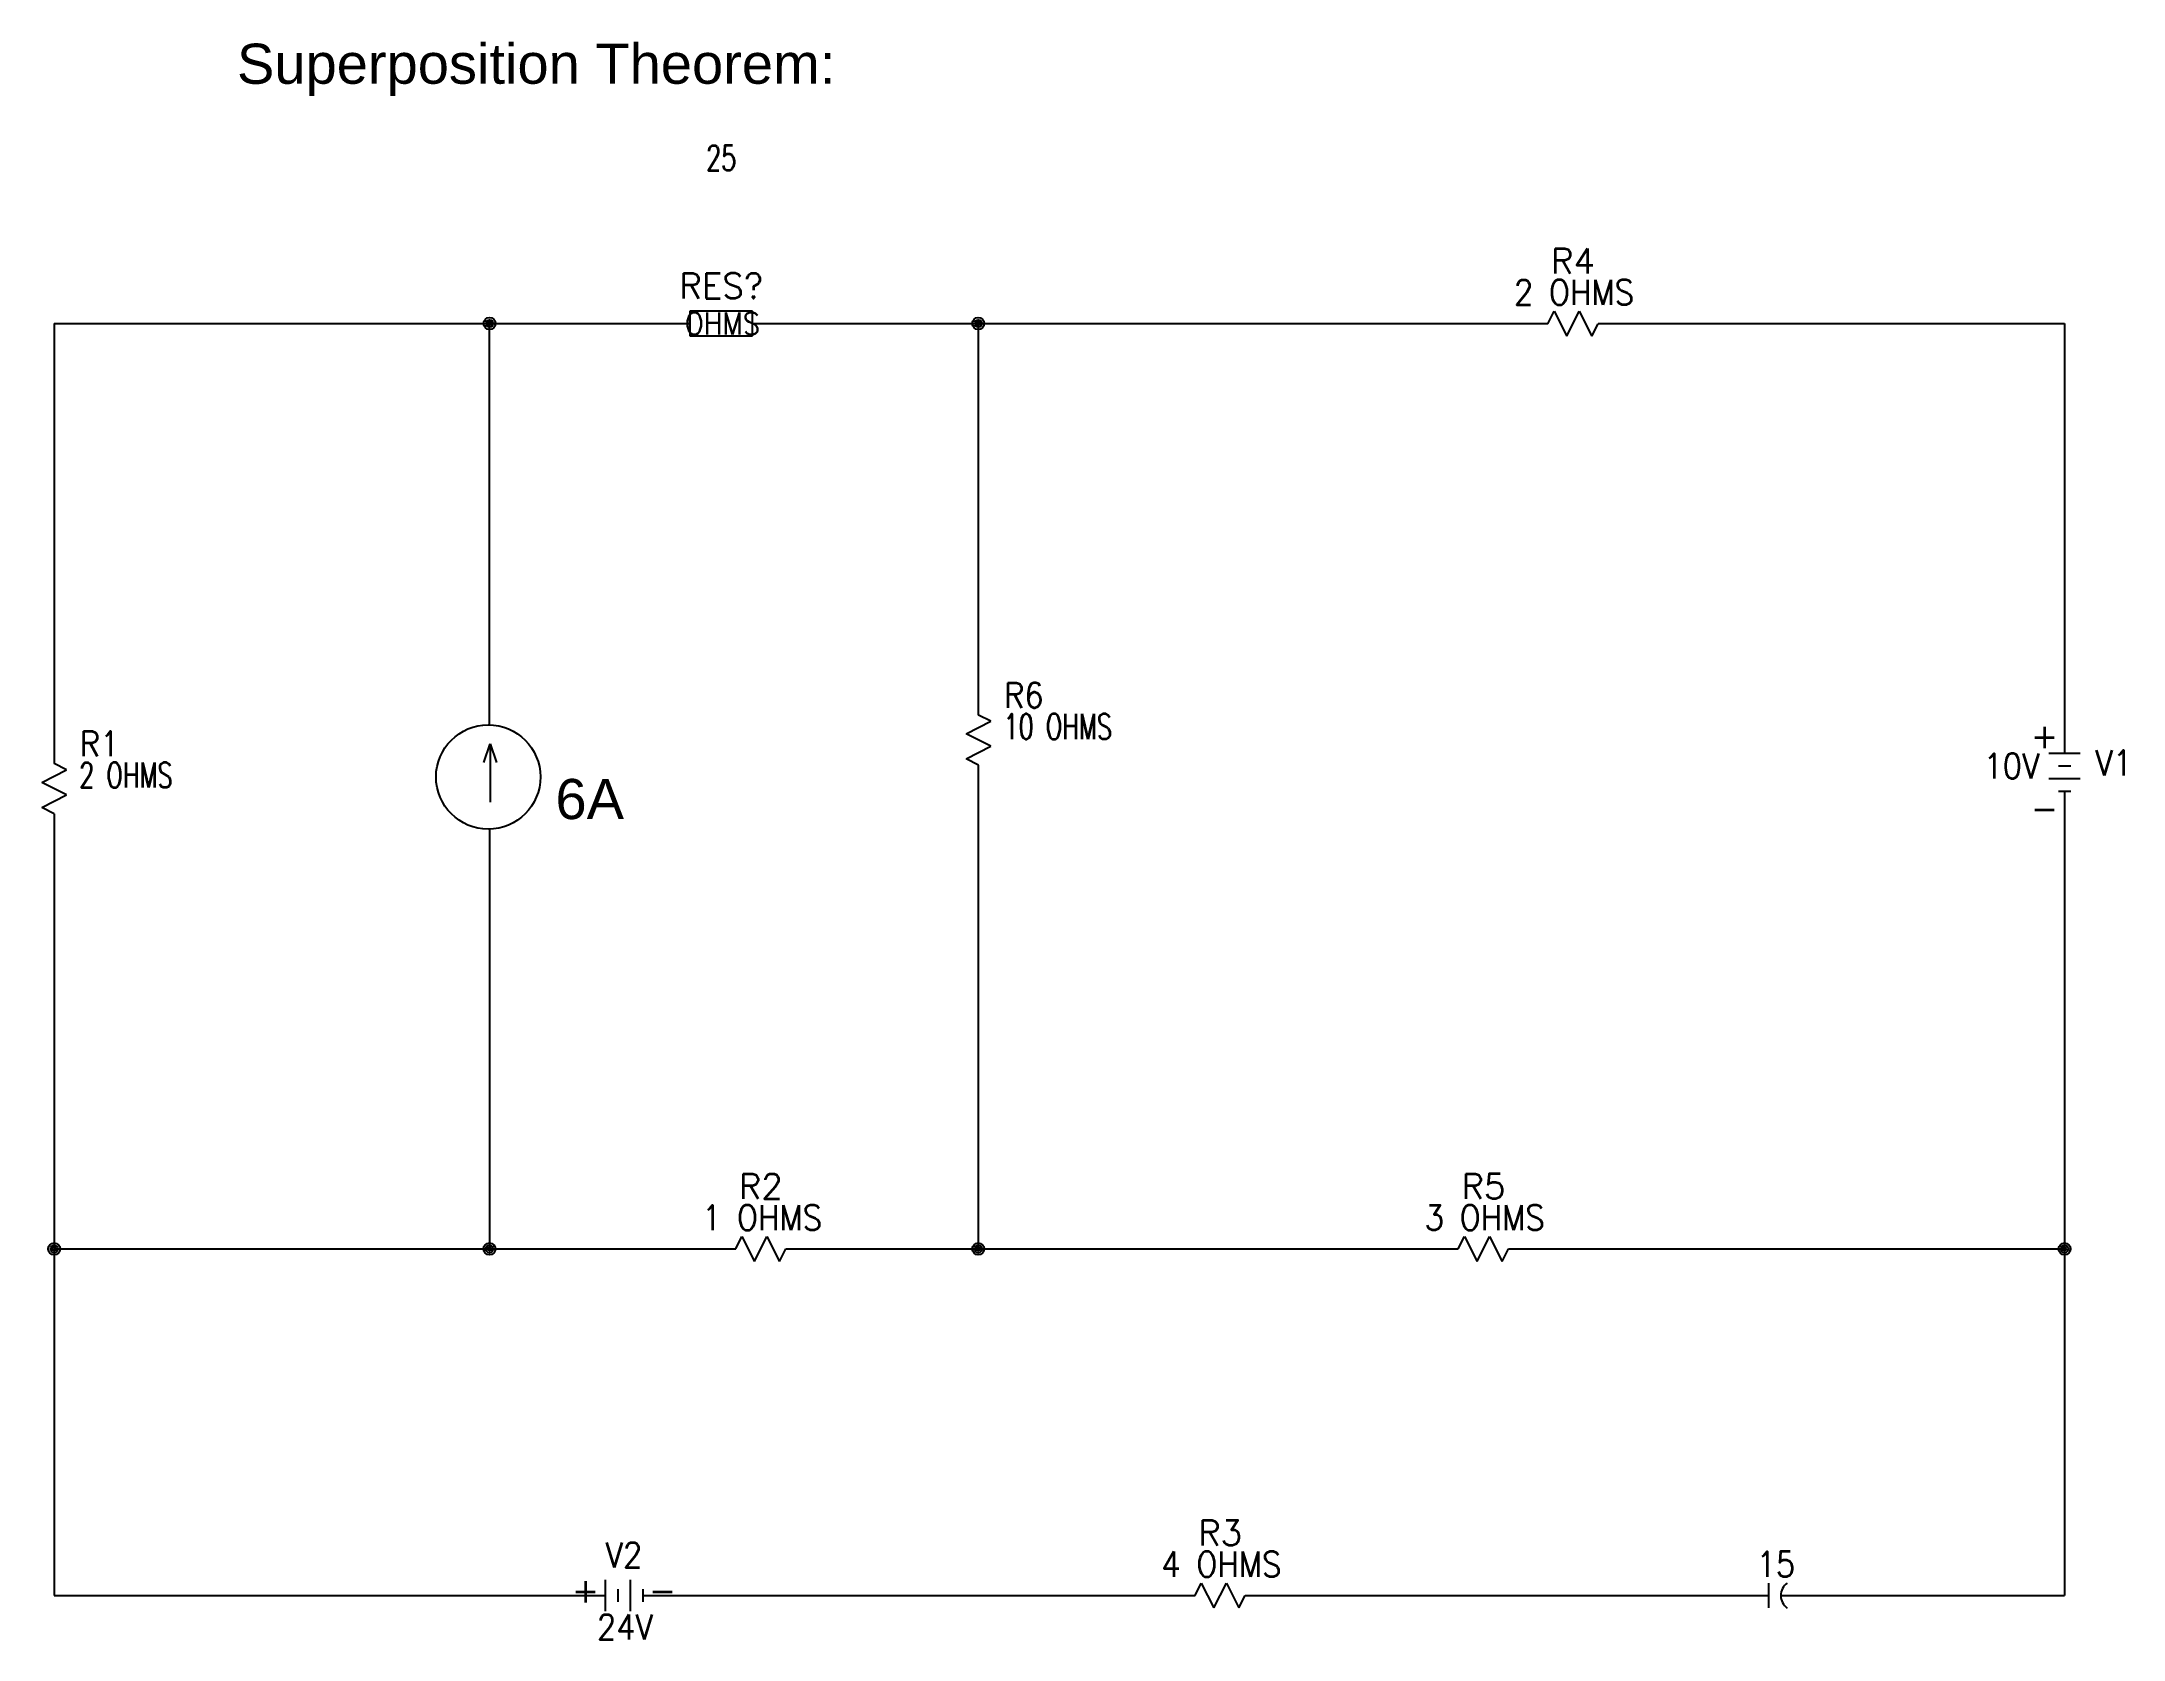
# Model space of a CAD drawing. Header units: inches. Extents: x 9.9 to 20.3, y 6 to 14.
import ezdxf
from ezdxf.enums import TextEntityAlignment as Align

# ---------------------------------------------------------------- set-up
doc = ezdxf.new("R2010")
doc.units = ezdxf.units.IN
doc.header["$MEASUREMENT"] = 0
for name, color, linetype in [('LOC', 8, 'Continuous'), ('MISC', 7, 'Continuous'), ('SYMS', 7, 'Continuous'), ('TAGS', 150, 'Continuous'), ('TERMS', 123, 'Continuous'), ('WIRES', 7, 'Continuous')]:
    doc.layers.add(name, color=color, linetype=linetype)
doc.styles.get("Standard").update_dxf_attribs({"font": 'arial.ttf'})
doc.styles.add('WD', font='romans.shx')

# ---------------------------------------------------------------- blocks, each defined once
blk = doc.blocks.new('WDDOT')
for radius in [0.03, 0.0187, 0.00929]:
    blk.add_circle((0, 0), radius)
blk = doc.blocks.new('VRE1')
for p, q in [((0.062, 0.094), (0, 0.125)), ((-0.062, 0.031), (0.062, 0.094)), ((0.062, -0.031), (-0.062, 0.031)), ((-0.062, -0.094), (0.062, -0.031)), ((0, -0.125), (-0.062, -0.094))]:
    blk.add_line(p, q)
at = {"style": 'WD'}
for tag, p, width in [('INST', (0.219, 0.488), 0.7), ('LOC', (0.219, 0.318), 0.7), ('TAG1', (0.127, 0.162), 0.9), ('RATING1', (0.125, 0.006), 0.7), ('RATING2', (0.125, -0.151), 0.7), ('DESC1', (0.129, -0.307), 0.7), ('DESC2', (0.129, -0.463), 0.7)]:
    blk.add_attdef(tag, p, '', height=0.125, dxfattribs=dict(at, width=width))
at = {"linetype": 'Continuous', "style": 'WD', "flags": 8}
blk.add_attdef('TERM01', text='', height=0.125, dxfattribs=at).set_placement((-0.055, 0.144), align=Align.RIGHT)
at = {"style": 'WD', "flags": 9}
blk.add_attdef('FAMILY', (-0.184, 0.08), '', height=0.01, rotation=90, dxfattribs=at)
at = {"linetype": 'Continuous', "style": 'WD', "flags": 9}
for tag, p in [('CAT', (-0.139, 0.105)), ('MFG', (-0.12, 0.103)), ('ASSYCODE', (-0.094, 0.094))]:
    blk.add_attdef(tag, text='', height=0.01, rotation=90, dxfattribs=at).set_placement(p, align=Align.CENTER)
at = {"color": 7, "style": 'WD', "flags": 1}
for tag, p in [('X2TERM01', (0, 0.125)), ('X8TERM02', (0, -0.125))]:
    blk.add_attdef(tag, p, '', height=0.0125, dxfattribs=at)
at = {"linetype": 'Continuous', "style": 'WD', "flags": 8}
blk.add_attdef('TERM02', text='', height=0.125, dxfattribs=at).set_placement((-0.041, -0.151), align=Align.TOP_RIGHT)
blk = doc.blocks.new('VBA1')
for p, q in [((-0.078, 0.094), (0.078, 0.094)), ((-0.031, 0.031), (0.031, 0.031)), ((-0.078, -0.031), (0.078, -0.031)), ((-0.031, -0.094), (0.031, -0.094))]:
    blk.add_line(p, q)
at = {"style": 'WD'}
for tag, p, width in [('INST', (0.153, 0.31), 0.7), ('LOC', (0.153, 0.14), 0.7), ('TAG1', (0.153, -0.016), 0.9), ('DESC1', (0.153, -0.172), 0.7), ('DESC2', (0.153, -0.328), 0.7)]:
    blk.add_attdef(tag, p, '', height=0.125, dxfattribs=dict(at, width=width))
at = {"linetype": 'Continuous', "style": 'WD', "flags": 8}
blk.add_attdef('TERM01', text='', height=0.125, dxfattribs=at).set_placement((-0.031, 0.119), align=Align.RIGHT)
at = {"color": 7, "style": 'WD', "flags": 1}
for tag, p in [('X2TERM01', (0, 0.094)), ('X8TERM02', (0, -0.094))]:
    blk.add_attdef(tag, p, '', height=0.0125, dxfattribs=at)
at = {"style": 'WD', "width": 0.9}
blk.add_attdef('RATING1', text='', height=0.125, dxfattribs=at).set_placement((-0.125, 0.031), align=Align.MIDDLE_RIGHT)
at = {"linetype": 'Continuous', "style": 'WD', "flags": 9}
blk.add_attdef('ASSYCODE', text='', height=0.01, dxfattribs=at).set_placement((-0.234, -0.031), align=Align.CENTER)
at = {"style": 'WD', "flags": 9}
blk.add_attdef('FAMILY', text='', height=0.01, dxfattribs=at).set_placement((-0.219, -0.066), align=Align.CENTER)
at = {"linetype": 'Continuous', "style": 'WD', "flags": 9}
for tag, p in [('MFG', (-0.221, -0.099)), ('CAT', (-0.221, -0.084))]:
    blk.add_attdef(tag, text='', height=0.01, dxfattribs=at).set_placement(p, align=Align.MIDDLE)
at = {"linetype": 'Continuous', "style": 'WD', "flags": 8}
blk.add_attdef('TERM02', text='', height=0.125, dxfattribs=at).set_placement((-0.031, -0.116), align=Align.TOP_RIGHT)
blk = doc.blocks.new('HRE1')
for p, q in [((-0.125, 0), (-0.094, 0.062)), ((-0.094, 0.062), (-0.031, -0.062)), ((-0.031, -0.062), (0.031, 0.062)), ((0.031, 0.062), (0.094, -0.062)), ((0.094, -0.062), (0.125, 0))]:
    blk.add_line(p, q)
at = {"style": 'WD'}
for tag, width, p in [('INST', 0.7, (0, 0.888)), ('LOC', 0.7, (0, 0.719)), ('DESC1', 0.7, (0, 0.562)), ('DESC2', 0.7, (0, 0.406)), ('RATING1', 0.9, (0.006, 0.094))]:
    blk.add_attdef(tag, text='', height=0.125, dxfattribs=dict(at, width=width)).set_placement(p, align=Align.CENTER)
blk.add_attdef('TAG1', text='', height=0.125, dxfattribs=at).set_placement((0, 0.25), align=Align.CENTER)
for tag, p, height, flags in [('FAMILY', (0.205, 0.152), 0.01, 9), ('X4TERM01', (-0.125, 0), 0.0125, 1), ('X1TERM02', (0.125, 0), 0.0125, 1)]:
    blk.add_attdef(tag, p, '', height=height, dxfattribs=dict(at, flags=flags))
at = {"linetype": 'Continuous', "style": 'WD', "flags": 9}
for tag, p in [('CAT', (0.23, 0.108)), ('ASSYCODE', (0.219, 0.062)), ('MFG', (0.228, 0.089))]:
    blk.add_attdef(tag, text='', height=0.01, dxfattribs=at).set_placement(p, align=Align.CENTER)
at = {"linetype": 'Continuous', "style": 'WD', "flags": 8}
blk.add_attdef('TERM01', text='', height=0.125, dxfattribs=at).set_placement((-0.219, -0.031), align=Align.TOP_RIGHT)
blk.add_attdef('TERM02', text='', height=0.125, dxfattribs=at).set_placement((0.219, -0.031), align=Align.TOP_LEFT)
at = {"style": 'WD', "width": 0.9}
blk.add_attdef('RATING2', text='', height=0.125, dxfattribs=at).set_placement((0.006, -0.188), align=Align.TOP_CENTER)
blk = doc.blocks.new('HBA1R')
for p, q in [((-0.094, 0.078), (-0.094, -0.078)), ((-0.031, 0.031), (-0.031, -0.031)), ((0.031, 0.078), (0.031, -0.078)), ((0.094, 0.031), (0.094, -0.031))]:
    blk.add_line(p, q)
at = {"style": 'WD'}
for tag, width, p in [('INST', 0.7, (0.006, 0.466)), ('LOC', 0.7, (0.006, 0.296)), ('TAG1', 0.9, (0, 0.14)), ('RATING1', 0.9, (0.006, -0.219)), ('DESC1', 0.7, (0, -0.375)), ('DESC2', 0.7, (0, -0.531))]:
    blk.add_attdef(tag, text='', height=0.125, dxfattribs=dict(at, width=width)).set_placement(p, align=Align.CENTER)
at = {"style": 'WD', "flags": 9}
blk.add_attdef('FAMILY', text='', height=0.01, dxfattribs=at).set_placement((-0.005, 0.107), align=Align.CENTER)
at = {"linetype": 'Continuous', "style": 'WD'}
blk.add_attdef('TERM01', text='', height=0.125, dxfattribs=at).set_placement((-0.122, 0.09), align=Align.TOP_RIGHT)
at = {"style": 'WD', "flags": 1}
for tag, p in [('X4TERM01', (-0.094, 0)), ('X1TERM02', (0.094, 0))]:
    blk.add_attdef(tag, p, '', height=0.0125, dxfattribs=at)
at = {"linetype": 'Continuous', "style": 'WD', "flags": 9}
blk.add_attdef('ASSYCODE', text='', height=0.01, dxfattribs=at).set_placement((0.001, 0.051), align=Align.CENTER)
at = {"linetype": 'Continuous', "style": 'WD', "flags": 1}
for tag, p in [('MFG', (0, 0.078)), ('CAT', (0, 0.097))]:
    blk.add_attdef(tag, text='', height=0.01, dxfattribs=at).set_placement(p, align=Align.MIDDLE)
at = {"linetype": 'Continuous', "style": 'WD'}
blk.add_attdef('TERM02', text='', height=0.125, dxfattribs=at).set_placement((0.122, 0.09), align=Align.TOP_LEFT)
blk = doc.blocks.new('HA1X2')
for p, q in [((-0.03125, -0.09375), (0, 0)), ((0, 0), (0.03125, -0.09375))]:
    blk.add_line(p, q)
at = {"style": 'WD', "width": 0.9}
blk.add_attdef('DESC1', text='', height=0.125, dxfattribs=at).set_placement((0, 0.2656), align=Align.CENTER)
blk.add_attdef('DESC2', text='', height=0.125, dxfattribs=at).set_placement((0, 0.2), align=Align.TOP_CENTER)
at = {"style": 'WD', "flags": 1}
blk.add_attdef('X8TERM01', (0, 0), '', height=0.01, dxfattribs=at)
blk = doc.blocks.new('HCA1')
blk.add_line((-0.031, 0.062), (-0.031, -0.062))
blk.add_arc((0.109, 0), 0.0781, 126.8699, 233.1301)
at = {"style": 'WD'}
for tag, width, p in [('INST', 0.7, (0, 0.888)), ('LOC', 0.7, (0, 0.719)), ('DESC1', 0.7, (0, 0.562)), ('DESC2', 0.7, (0, 0.406)), ('RATING1', 0.9, (0.006, 0.094))]:
    blk.add_attdef(tag, text='', height=0.125, dxfattribs=dict(at, width=width)).set_placement(p, align=Align.CENTER)
blk.add_attdef('TAG1', text='', height=0.125, dxfattribs=at).set_placement((0, 0.25), align=Align.CENTER)
for tag, p, height, flags in [('FAMILY', (0.205, 0.152), 0.01, 9), ('X4TERM01', (-0.031, 0), 0.0125, 1), ('X1TERM02', (0.031, 0), 0.0125, 1)]:
    blk.add_attdef(tag, p, '', height=height, dxfattribs=dict(at, flags=flags))
at = {"linetype": 'Continuous', "style": 'WD', "flags": 9}
for tag, p in [('CAT', (0.23, 0.108)), ('ASSYCODE', (0.219, 0.062)), ('MFG', (0.228, 0.089))]:
    blk.add_attdef(tag, text='', height=0.01, dxfattribs=at).set_placement(p, align=Align.CENTER)
at = {"linetype": 'Continuous', "style": 'WD', "flags": 8}
blk.add_attdef('TERM01', text='', height=0.125, dxfattribs=at).set_placement((-0.094, -0.047), align=Align.TOP_RIGHT)
blk.add_attdef('TERM02', text='', height=0.125, dxfattribs=at).set_placement((0.094, -0.047), align=Align.TOP_LEFT)
at = {"style": 'WD', "width": 0.9}
blk.add_attdef('RATING2', text='', height=0.125, dxfattribs=at).set_placement((0.006, -0.203), align=Align.TOP_CENTER)
blk = doc.blocks.new('HRE1B')
for p, q in [((-0.156, 0.062), (-0.156, -0.062)), ((0.156, 0.062), (-0.156, 0.062)), ((0.156, -0.062), (0.156, 0.062)), ((-0.156, -0.062), (0.156, -0.062))]:
    blk.add_line(p, q)
at = {"style": 'WD', "width": 0.7}
for tag, p in [('INST', (0, 0.763)), ('LOC', (0, 0.594)), ('DESC1', (0, 0.437)), ('DESC2', (0, 0.281))]:
    blk.add_attdef(tag, text='', height=0.125, dxfattribs=at).set_placement(p, align=Align.CENTER)
at = {"style": 'WD'}
blk.add_attdef('TAG1', text='', height=0.125, dxfattribs=at).set_placement((0, 0.125), align=Align.CENTER)
for tag, p, height, flags in [('FAMILY', (0.205, 0.152), 0.01, 9), ('X4TERM01', (-0.156, 0), 0.0125, 1), ('X1TERM02', (0.156, 0), 0.0125, 1)]:
    blk.add_attdef(tag, p, '', height=height, dxfattribs=dict(at, flags=flags))
at = {"linetype": 'Continuous', "style": 'WD', "flags": 9}
for tag, p in [('CAT', (0.23, 0.108)), ('ASSYCODE', (0.219, 0.062)), ('MFG', (0.228, 0.089))]:
    blk.add_attdef(tag, text='', height=0.01, dxfattribs=at).set_placement(p, align=Align.CENTER)
at = {"style": 'WD', "width": 0.9}
blk.add_attdef('RATING1', text='', height=0.11, dxfattribs=at).set_placement((0.006, 0), align=Align.MIDDLE)
at = {"linetype": 'Continuous', "style": 'WD', "flags": 8}
blk.add_attdef('TERM01', text='', height=0.125, dxfattribs=at).set_placement((-0.25, -0.031), align=Align.TOP_RIGHT)
blk.add_attdef('TERM02', text='', height=0.125, dxfattribs=at).set_placement((0.25, -0.031), align=Align.TOP_LEFT)
at = {"style": 'WD', "width": 0.9}
blk.add_attdef('RATING2', text='', height=0.125, dxfattribs=at).set_placement((0.006, -0.188), align=Align.TOP_CENTER)

msp = doc.modelspace()

# ---------------------------------------------------------------- linework, layer by layer
msp.add_circle((12.142, 10.299), 0.26)
at = {"layer": 'WIRES'}
for p, q in [((9.979, 12.56), (13.147, 12.56)), ((9.979, 12.56), (9.979, 10.366)), ((12.149, 10.559), (12.149, 12.56)), ((13.46, 12.56), (17.422, 12.56)), ((14.584, 12.56), (14.584, 10.608)), ((17.672, 12.56), (19.997, 12.56)), ((19.997, 12.56), (19.997, 10.417)), ((12.152, 10.465), (12.152, 10.173)), ((14.584, 10.358), (14.584, 7.946)), ((19.997, 10.229), (19.997, 6.218)), ((9.979, 10.116), (9.979, 6.218)), ((12.148, 10.038), (12.148, 7.946)), ((9.979, 7.946), (13.375, 7.946)), ((13.625, 7.946), (16.976, 7.946)), ((17.226, 7.946), (19.997, 7.946)), ((9.979, 6.218), (12.724, 6.218)), ((12.912, 6.218), (15.664, 6.218)), ((15.914, 6.218), (18.521, 6.218)), ((18.584, 6.218), (19.997, 6.218))]:
    msp.add_line(p, q, dxfattribs=at)

# ---------------------------------------------------------------- block references
at = {"layer": 'SYMS'}
ref = msp.add_blockref('HRE1B', (13.303, 12.56), dxfattribs=at)
ref.add_attrib('INST', '25', dxfattribs={"layer": 'LOC', "height": 0.125, "style": 'WD', "width": 0.7}).set_placement((13.303, 13.323), align=Align.CENTER)
ref.add_attrib('RATING1', 'OHMS', dxfattribs={"layer": 'MISC', "height": 0.11, "style": 'WD', "width": 0.9}).set_placement((13.309, 12.56), align=Align.MIDDLE)
ref.add_attrib('TAG1', 'RES?', dxfattribs={"layer": 'TAGS', "height": 0.125, "style": 'WD'}).set_placement((13.303, 12.685), align=Align.CENTER)
ref = msp.add_blockref('HRE1', (17.547, 12.559), dxfattribs=at)
ref.add_attrib('RATING1', '2 OHMS', dxfattribs={"layer": 'MISC', "height": 0.125, "style": 'WD', "width": 0.9}).set_placement((17.552, 12.653), align=Align.CENTER)
ref.add_attrib('TAG1', 'R4', dxfattribs={"layer": 'TAGS', "height": 0.125, "style": 'WD'}).set_placement((17.547, 12.809), align=Align.CENTER)
for name, p in [('WDDOT', (12.149, 12.56)), ('WDDOT', (14.584, 12.56)), ('HA1X2', (12.152, 10.465)), ('WDDOT', (9.979, 7.946)), ('WDDOT', (12.148, 7.946)), ('WDDOT', (14.584, 7.946)), ('WDDOT', (19.997, 7.946))]:
    msp.add_blockref(name, p, dxfattribs=at)
ref = msp.add_blockref('VRE1', (14.585, 10.483), dxfattribs=at)
ref.add_attrib('RATING1', '10 OHMS', (14.71, 10.488), dxfattribs={"layer": 'MISC', "height": 0.125, "style": 'WD', "width": 0.7})
ref.add_attrib('TAG1', 'R6', (14.712, 10.644), dxfattribs={"layer": 'TAGS', "height": 0.125, "style": 'WD', "width": 0.9})
ref = msp.add_blockref('VRE1', (9.979, 10.241), dxfattribs=at)
ref.add_attrib('RATING1', '2 OHMS', (10.104, 10.246), dxfattribs={"layer": 'MISC', "height": 0.125, "style": 'WD', "width": 0.7})
ref.add_attrib('TAG1', 'R1', (10.106, 10.402), dxfattribs={"layer": 'TAGS', "height": 0.125, "style": 'WD', "width": 0.9})
ref = msp.add_blockref('VBA1', (19.997, 10.323), dxfattribs=at)
ref.add_attrib('RATING1', '10V', dxfattribs={"layer": 'MISC', "height": 0.125, "style": 'WD', "width": 0.9}).set_placement((19.872, 10.354), align=Align.MIDDLE_RIGHT)
ref.add_attrib('TERM02', '-', dxfattribs={"layer": 'TERMS', "linetype": 'Continuous', "height": 0.125, "style": 'WD', "flags": 8}).set_placement((19.966, 10.207), align=Align.TOP_RIGHT)
ref.add_attrib('TERM01', '+', dxfattribs={"layer": 'TERMS', "linetype": 'Continuous', "height": 0.125, "style": 'WD', "flags": 8}).set_placement((19.966, 10.442), align=Align.RIGHT)
ref.add_attrib('TAG1', 'V1', (20.15, 10.307), dxfattribs={"layer": 'TAGS', "height": 0.125, "style": 'WD', "width": 0.9})
ref = msp.add_blockref('HRE1', (13.5, 7.946), dxfattribs=at)
ref.add_attrib('RATING1', '1 OHMS', dxfattribs={"layer": 'MISC', "height": 0.125, "style": 'WD', "width": 0.9}).set_placement((13.506, 8.04), align=Align.CENTER)
ref.add_attrib('TAG1', 'R2', dxfattribs={"layer": 'TAGS', "height": 0.125, "style": 'WD'}).set_placement((13.5, 8.196), align=Align.CENTER)
ref = msp.add_blockref('HRE1', (17.101, 7.946), dxfattribs=at)
ref.add_attrib('RATING1', '3 OHMS', dxfattribs={"layer": 'MISC', "height": 0.125, "style": 'WD', "width": 0.9}).set_placement((17.107, 8.04), align=Align.CENTER)
ref.add_attrib('TAG1', 'R5', dxfattribs={"layer": 'TAGS', "height": 0.125, "style": 'WD'}).set_placement((17.101, 8.196), align=Align.CENTER)
ref = msp.add_blockref('HRE1', (15.789, 6.218), dxfattribs=at)
ref.add_attrib('RATING1', '4 OHMS', dxfattribs={"layer": 'MISC', "height": 0.125, "style": 'WD', "width": 0.9}).set_placement((15.795, 6.312), align=Align.CENTER)
ref.add_attrib('TAG1', 'R3', dxfattribs={"layer": 'TAGS', "height": 0.125, "style": 'WD'}).set_placement((15.789, 6.468), align=Align.CENTER)
ref = msp.add_blockref('HBA1R', (12.818, 6.218), dxfattribs=at)
ref.add_attrib('RATING1', '24V', dxfattribs={"layer": 'MISC', "height": 0.125, "style": 'WD', "width": 0.9}).set_placement((12.823, 5.999), align=Align.CENTER)
ref.add_attrib('TERM02', '-', dxfattribs={"layer": 'TERMS', "linetype": 'Continuous', "height": 0.125, "style": 'WD'}).set_placement((12.94, 6.308), align=Align.TOP_LEFT)
ref.add_attrib('TERM01', '+', dxfattribs={"layer": 'TERMS', "linetype": 'Continuous', "height": 0.125, "style": 'WD'}).set_placement((12.696, 6.308), align=Align.TOP_RIGHT)
ref.add_attrib('TAG1', 'V2', dxfattribs={"layer": 'TAGS', "height": 0.125, "style": 'WD', "width": 0.9}).set_placement((12.818, 6.358), align=Align.CENTER)
ref = msp.add_blockref('HCA1', (18.552, 6.218), dxfattribs=at)
ref.add_attrib('RATING1', '15', dxfattribs={"layer": 'MISC', "height": 0.125, "style": 'WD', "width": 0.9}).set_placement((18.558, 6.312), align=Align.CENTER)

# ---------------------------------------------------------------- texts
at = {"char_height": 0.2, "attachment_point": 1}
for s, width, insert in [('Superposition Theorem:', 3.80377, (10.89, 13.955)), ('6A', 0.2152, (12.477, 10.289))]:
    msp.add_mtext_dynamic_manual_height_columns(s, width=width, gutter_width=1, heights=[0], dxfattribs=dict(at, insert=insert))

doc.saveas('drawing.dxf')
